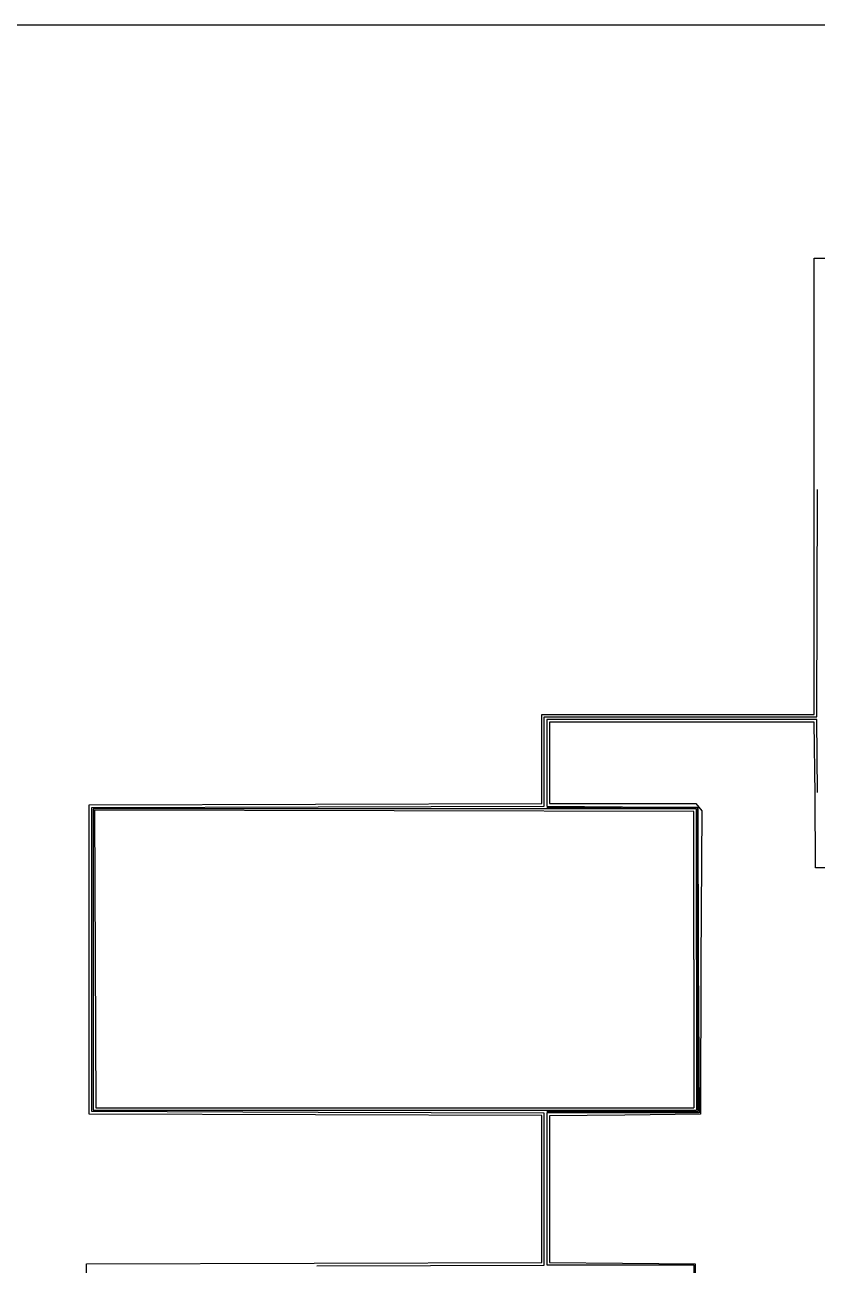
# Model space of a CAD drawing. Extents: x -125 to 152, y -90 to 100.
# Drawn here: x 132.41 to 136.8, y -63.13 to -56.26 of the extents above; entities that cross this region are included whole.
import ezdxf

# ---------------------------------------------------------------- set-up
doc = ezdxf.new("R2010")
doc.units = 0

msp = doc.modelspace()

# ---------------------------------------------------------------- linework, layer by layer
for p, q in [((41.7435, -56.2582), (149.7437, -56.2582)), ((136.7874, -58.815), (136.7874, -57.5507)), ((136.7874, -57.5507), (137.6531, -57.5507)), ((136.7874, -60.0794), (136.7874, -58.815)), ((136.802, -60.094), (136.8062, -58.8333)), ((135.277, -60.3264), (135.277, -60.0794)), ((135.277, -60.0794), (136.0322, -60.0794)), ((135.2906, -60.3409), (135.2906, -60.094)), ((135.2906, -60.094), (136.0468, -60.094)), ((136.0541, -60.1082), (135.3051, -60.1082)), ((135.3051, -60.1082), (135.3051, -60.3478)), ((136.0541, -60.1227), (135.3197, -60.1227)), ((135.3197, -60.1227), (135.3197, -60.348)), ((136.0322, -60.0794), (136.7874, -60.0794)), ((136.0468, -60.094), (136.802, -60.094)), ((136.802, -60.1082), (136.0541, -60.1082)), ((136.7874, -60.1227), (136.0541, -60.1227)), ((136.7916, -60.526), (136.7874, -60.1227)), ((136.8062, -60.5116), (136.802, -60.1082)), ((135.277, -60.5732), (135.277, -60.3264)), ((135.2906, -60.5879), (135.2906, -60.3409)), ((135.3051, -60.3478), (135.3051, -60.5873)), ((135.3197, -60.348), (135.3197, -60.5732)), ((136.7947, -60.9293), (136.7916, -60.526)), ((132.7697, -60.5806), (134.0229, -60.577)), ((132.7697, -61.4381), (132.7697, -60.5806)), ((132.7843, -60.5953), (134.0374, -60.5917)), ((132.7843, -61.4382), (132.7843, -60.5953)), ((134.4625, -60.6024), (132.7916, -60.6024)), ((132.7916, -60.6024), (132.7916, -61.438)), ((134.4593, -60.6134), (132.7989, -60.6098)), ((132.7989, -60.6098), (132.8031, -61.4346)), ((134.0229, -60.577), (135.277, -60.5732)), ((134.0374, -60.5917), (135.2906, -60.5879)), ((136.1198, -60.6172), (134.4593, -60.6134)), ((136.1343, -60.6024), (134.4625, -60.6024)), ((135.3051, -60.5873), (135.7239, -60.591)), ((135.7239, -60.5948), (135.3051, -60.5944)), ((135.3051, -60.5944), (135.7197, -60.5985)), ((135.3197, -60.5732), (135.7249, -60.5732)), ((135.7197, -60.5985), (136.1343, -60.6025)), ((135.7239, -60.591), (136.1416, -60.5948)), ((136.1416, -60.5951), (135.7239, -60.5948)), ((135.7249, -60.5732), (136.1302, -60.5732)), ((136.1198, -61.4381), (136.1198, -60.6172)), ((136.1302, -60.5732), (136.1468, -60.5932)), ((136.1343, -61.438), (136.1343, -60.6024)), ((136.1343, -60.6025), (136.1343, -61.4377)), ((136.1416, -60.5948), (136.1447, -61.4412)), ((136.1416, -61.438), (136.1416, -60.5951)), ((136.1468, -60.5932), (136.1635, -60.6131)), ((136.1635, -60.6131), (136.1593, -61.4544)), ((137.6531, -60.9293), (136.7947, -60.9293)), ((132.7697, -62.2954), (132.7697, -61.4381)), ((132.7843, -62.2811), (132.7843, -61.4382)), ((132.7916, -61.438), (132.7916, -62.2736)), ((132.8031, -61.4346), (132.8062, -62.2592)), ((136.1198, -61.4381), (136.1198, -62.2592)), ((136.1343, -61.4377), (136.1343, -62.2729)), ((136.1343, -61.438), (136.1343, -62.2736)), ((136.1416, -61.438), (136.1416, -62.2804)), ((136.1447, -61.4412), (136.1489, -62.2878)), ((136.1593, -61.4544), (136.1562, -62.2956)), ((132.7916, -62.2736), (134.4625, -62.2736)), ((132.8062, -62.2592), (134.4625, -62.2592)), ((134.4625, -62.2592), (136.1198, -62.2592)), ((134.4625, -62.2736), (136.1343, -62.2736)), ((136.1343, -62.2729), (135.7197, -62.277)), ((134.0229, -62.2992), (132.7697, -62.2954)), ((134.0374, -62.2848), (132.7843, -62.2811)), ((135.277, -62.3029), (134.0229, -62.2992)), ((135.2906, -62.2885), (134.0374, -62.2848)), ((135.277, -62.7096), (135.277, -62.3029)), ((135.2906, -62.7098), (135.2906, -62.2885)), ((135.7197, -62.277), (135.3051, -62.281)), ((135.3051, -62.281), (135.7239, -62.2807)), ((135.727, -62.2878), (135.3051, -62.2878)), ((135.3051, -62.2878), (135.3051, -62.7093)), ((135.7375, -62.2997), (135.3197, -62.3033)), ((135.3197, -62.3033), (135.3197, -62.7098)), ((135.7239, -62.2807), (136.1416, -62.2804)), ((136.1489, -62.2878), (135.727, -62.2878)), ((136.1562, -62.2956), (135.7375, -62.2997)), ((135.277, -63.1163), (135.277, -62.7096)), ((135.2906, -63.131), (135.2906, -62.7098)), ((135.3051, -62.7093), (135.3051, -63.1306)), ((135.3197, -62.7098), (135.3197, -63.1162)), ((132.7552, -63.1237), (134.0156, -63.12)), ((132.7552, -63.9811), (132.7552, -63.1237)), ((134.0156, -63.12), (135.277, -63.1163)), ((134.0302, -63.1348), (135.2906, -63.131)), ((135.3051, -63.1306), (135.7125, -63.1306)), ((135.3197, -63.1162), (135.7239, -63.12)), ((135.7125, -63.1306), (136.1198, -63.1306)), ((135.7239, -63.12), (136.127, -63.1236)), ((136.1198, -63.1306), (136.1198, -63.9808)), ((136.127, -63.1236), (136.127, -63.9811))]:
    msp.add_line(p, q)

doc.saveas('drawing.dxf')
